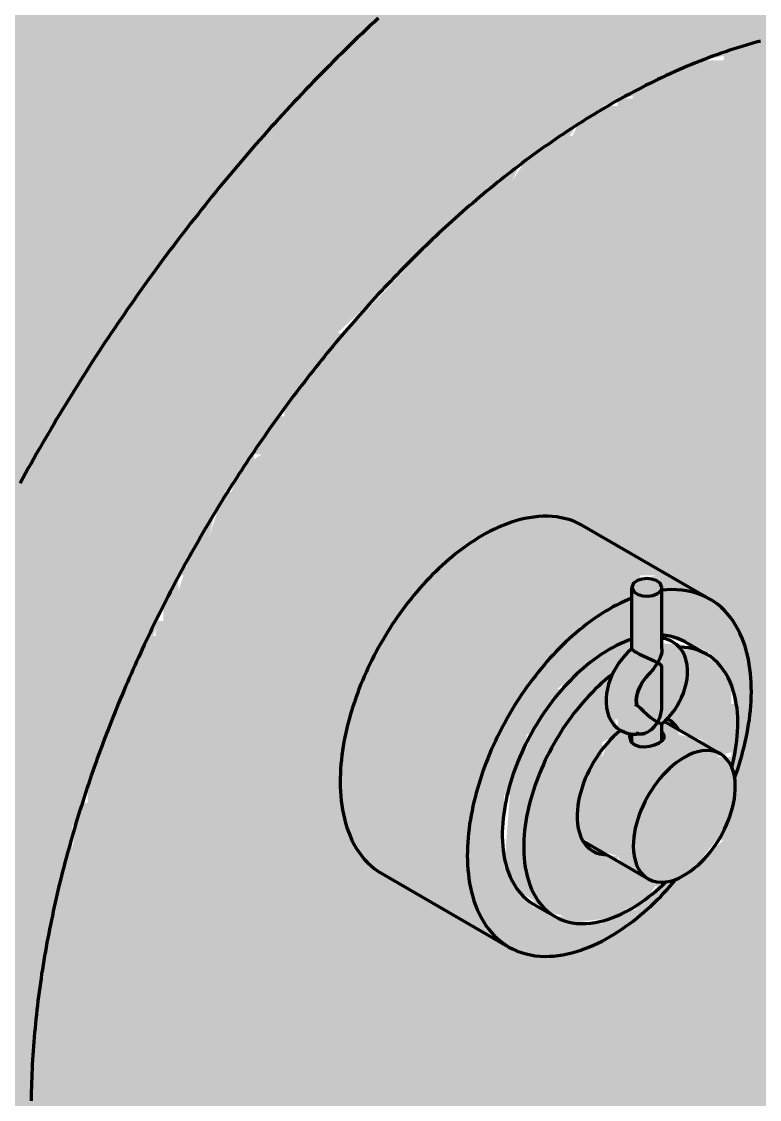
# Model space of a CAD drawing. Header units: millimetres. Extents: x 0 to 420, y 0 to 297.
# Drawn here: x 229.08 to 238.83, y 161.2 to 175.43 of the extents above; entities that cross this region are included whole.
import ezdxf

# ---------------------------------------------------------------- set-up
doc = ezdxf.new("R2010")
doc.units = ezdxf.units.MM
doc.layers.add('01-VISIBLE', color=7, linetype='CONTINUOUS', lineweight=70)
doc.layers.add('13-GRAFICA', color=30, linetype='CONTINUOUS', lineweight=18)

msp = doc.modelspace()

# ---------------------------------------------------------------- hatches: boundary and pattern name
at = {"layer": '13-GRAFICA', "true_color": 0x202020}
h = msp.add_hatch(color=7, dxfattribs=at)
h.dxf.hatch_style = 1
h.paths.add_polyline_path([(230.856, 178.118), (231.056, 178.118), (231.156, 178.318), (231.356, 178.318), (231.556, 178.618), (231.756, 178.618), (231.856, 178.818), (232.056, 178.818), (232.256, 179.118), (232.456, 179.118), (232.556, 179.318), (232.756, 179.318), (232.756, 179.418), (232.856, 179.418), (232.956, 179.618), (233.156, 179.618), (233.256, 179.818), (233.456, 179.818), (233.456, 179.918), (233.656, 179.918), (233.656, 180.018), (233.956, 180.018), (233.956, 180.118), (234.156, 180.118), (234.156, 180.218), (234.356, 180.218), (234.356, 180.318), (234.656, 180.318), (234.656, 180.418), (234.856, 180.418), (234.856, 180.518), (235.056, 180.518), (235.056, 180.618), (235.256, 180.618), (235.256, 180.718), (235.556, 180.718), (235.556, 180.818), (235.756, 180.818), (235.756, 180.918), (236.256, 180.918), (236.256, 181.018), (238.556, 181.218), (238.556, 181.118), (239.056, 181.118), (239.056, 181.018), (239.456, 181.018), (239.456, 180.918), (239.956, 180.918), (239.956, 180.818), (240.356, 180.818), (240.356, 180.718), (240.756, 180.618), (240.856, 180.418), (241.256, 180.318), (241.356, 180.118), (241.956, 179.918), (242.056, 179.718), (242.656, 179.518), (242.756, 179.318), (243.156, 179.218), (243.256, 179.018), (243.856, 178.818), (243.956, 178.618), (244.156, 178.618), (244.256, 178.468), (244.256, 171.118), (244.156, 171.118), (244.156, 171.518), (244.056, 171.518), (243.856, 172.718), (243.756, 172.718), (243.756, 173.018), (243.556, 173.118), (243.456, 173.518), (243.356, 173.518), (243.256, 173.818), (243.056, 173.918), (242.956, 174.318), (242.756, 174.318), (242.556, 174.618), (242.356, 174.618), (242.356, 174.718), (242.056, 174.818), (241.956, 175.018), (241.756, 175.018), (241.756, 175.118), (241.256, 175.118), (241.256, 175.218), (240.856, 175.218), (240.856, 175.318), (239.656, 175.318), (239.656, 175.218), (238.556, 175.118), (238.556, 175.018), (238.056, 174.918), (238.056, 174.818), (237.856, 174.818), (237.856, 174.718), (237.656, 174.718), (237.656, 174.618), (237.356, 174.618), (237.356, 174.518), (236.756, 174.318), (236.656, 174.118), (236.456, 174.118), (236.256, 173.818), (236.056, 173.818), (235.956, 173.618), (235.756, 173.618), (235.756, 173.518), (235.656, 173.518), (235.556, 173.318), (235.356, 173.318), (235.256, 173.118), (235.056, 173.118), (235.056, 173.018), (233.256, 171.318), (233.256, 171.118), (233.056, 171.018), (233.056, 170.818), (232.756, 170.618), (232.756, 170.418), (232.456, 170.218), (232.456, 170.018), (232.256, 169.918), (232.256, 169.718), (232.156, 169.718), (232.156, 169.618), (231.956, 169.518), (231.956, 169.318), (231.756, 169.218), (231.756, 169.018), (231.656, 169.018), (231.556, 168.618), (231.356, 168.518), (231.356, 168.318), (231.256, 168.318), (231.256, 168.118), (231.156, 168.118), (231.156, 167.918), (231.056, 167.918), (231.056, 167.718), (230.956, 167.718), (230.756, 167.118), (230.556, 167.018), (230.456, 166.418), (230.356, 166.418), (230.356, 166.218), (230.256, 166.218), (230.056, 165.318), (229.956, 165.318), (229.856, 164.818), (229.756, 164.818), (229.756, 164.518), (229.656, 164.518), (229.556, 163.418), (229.456, 163.418), (229.456, 162.918), (229.356, 162.918), (229.356, 162.418), (229.256, 162.418), (229.256, 176.451)])
h = msp.add_hatch(color=7, dxfattribs=at)
h.dxf.hatch_style = 1
h.paths.add_polyline_path([(223.156, 158.618), (223.056, 158.618), (222.956, 159.518), (222.856, 159.518), (222.856, 159.918), (222.756, 159.918), (222.756, 163.118), (222.856, 163.118), (222.856, 163.618), (222.956, 163.618), (222.956, 164.118), (223.056, 164.118), (223.056, 164.618), (223.156, 164.618), (223.156, 165.218), (223.256, 165.218), (223.356, 166.218), (223.456, 166.218), (223.456, 166.518), (223.556, 166.518), (223.556, 166.718), (223.656, 166.718), (223.856, 167.618), (223.956, 167.618), (223.956, 167.818), (224.056, 167.818), (224.056, 168.118), (224.156, 168.118), (224.356, 169.018), (224.456, 169.018), (224.556, 169.518), (224.656, 169.518), (224.856, 170.118), (225.056, 170.218), (225.056, 170.418), (225.156, 170.418), (225.156, 170.618), (225.256, 170.618), (225.256, 170.818), (225.356, 170.818), (225.356, 171.018), (225.456, 171.018), (225.456, 171.218), (225.556, 171.218), (225.756, 171.818), (225.956, 171.918), (225.956, 172.118), (226.056, 172.118), (226.256, 172.718), (226.456, 172.818), (226.456, 173.018), (226.556, 173.018), (226.556, 173.118), (226.756, 173.218), (226.756, 173.418), (227.056, 173.618), (227.056, 173.818), (227.156, 173.818), (227.256, 174.118), (227.556, 174.318), (227.556, 174.518), (227.856, 174.718), (227.856, 174.918), (227.956, 174.918), (228.056, 175.218), (228.356, 175.418), (228.356, 175.618), (228.456, 175.618), (229.256, 176.451), (229.256, 162.418), (229.256, 159.918), (229.256, 152.651), (228.756, 152.818), (228.656, 153.018), (228.056, 153.218), (227.956, 153.418), (227.556, 153.518), (227.456, 153.718), (227.256, 153.718), (227.256, 153.818), (226.856, 153.918), (226.756, 154.118), (226.356, 154.218), (226.256, 154.418), (226.056, 154.418), (225.956, 154.618), (225.756, 154.618), (225.556, 154.918), (225.356, 154.918), (225.156, 155.218), (224.956, 155.218), (224.856, 155.418), (224.656, 155.418), (224.556, 155.718), (224.356, 155.818), (224.356, 156.018), (224.156, 156.118), (224.056, 156.518), (223.856, 156.618), (223.756, 157.018), (223.656, 157.018), (223.556, 157.318), (223.356, 157.418), (223.356, 157.818), (223.256, 157.818)])
at = {"layer": '13-GRAFICA', "true_color": 0xa5a8ac}
h = msp.add_hatch(color=7, dxfattribs=at)
h.dxf.hatch_style = 1
h.paths.add_polyline_path([(238.556, 175.118), (239.656, 175.218), (239.656, 175.318), (240.856, 175.318), (240.856, 175.218), (241.256, 175.218), (241.256, 175.118), (241.756, 175.118), (241.756, 175.018), (241.956, 175.018), (242.056, 174.818), (242.256, 174.818), (242.356, 174.618), (242.556, 174.618), (242.756, 174.318), (242.956, 174.318), (243.056, 173.918), (243.256, 173.818), (243.256, 173.618), (243.456, 173.518), (243.556, 173.118), (243.756, 173.018), (243.856, 172.318), (243.956, 172.318), (243.956, 171.918), (244.056, 171.918), (244.056, 171.518), (244.156, 171.518), (244.156, 171.118), (244.256, 171.118), (244.256, 168.918), (244.156, 168.918), (244.056, 167.818), (243.956, 167.818), (243.956, 167.318), (243.856, 167.318), (243.856, 166.818), (243.756, 166.818), (243.656, 166.118), (243.556, 166.118), (243.556, 165.918), (243.456, 165.918), (243.456, 165.618), (243.356, 165.618), (243.256, 165.018), (243.156, 165.018), (243.156, 164.818), (243.056, 164.818), (242.956, 164.218), (242.856, 164.218), (242.656, 163.618), (242.456, 163.518), (242.456, 163.318), (242.356, 163.318), (242.356, 163.118), (242.256, 163.118), (242.256, 162.918), (242.156, 162.918), (242.156, 162.718), (242.056, 162.718), (241.856, 162.118), (241.656, 162.018), (241.656, 161.818), (241.456, 161.718), (241.456, 161.518), (241.156, 161.318), (241.156, 161.118), (240.956, 161.018), (240.956, 160.818), (240.656, 160.618), (240.656, 160.418), (240.356, 160.218), (240.356, 160.018), (240.256, 160.018), (238.556, 158.233), (238.556, 165.818), (238.556, 175.018)])
h = msp.add_hatch(color=7, dxfattribs=at)
h.dxf.hatch_style = 1
h.paths.add_polyline_path([(235.556, 173.318), (235.756, 173.618), (235.956, 173.618), (236.056, 173.818), (236.256, 173.818), (236.256, 173.918), (236.356, 173.918), (236.456, 174.118), (236.656, 174.118), (236.756, 174.318), (236.956, 174.318), (236.956, 174.418), (237.156, 174.418), (237.156, 174.518), (237.356, 174.518), (237.356, 174.618), (237.656, 174.618), (237.656, 174.718), (237.856, 174.718), (237.856, 174.818), (238.056, 174.818), (238.056, 174.918), (238.356, 174.918), (238.356, 175.018), (238.556, 175.018), (238.556, 165.818), (238.456, 166.718), (238.356, 166.718), (238.356, 166.918), (238.256, 166.918), (238.156, 167.118), (237.556, 167.318), (237.556, 168.018), (237.456, 168.018), (237.456, 168.118), (237.256, 168.118), (237.256, 168.018), (237.156, 168.018), (237.156, 167.218), (236.556, 167.018), (236.556, 166.918), (236.156, 166.618), (236.156, 166.418), (235.856, 166.218), (235.856, 166.018), (235.756, 166.018), (235.756, 165.818), (235.656, 165.818), (235.656, 165.518), (235.556, 165.518), (235.556, 165.218), (235.456, 165.218), (235.456, 173.318)])
h = msp.add_hatch(color=7, dxfattribs=at)
h.dxf.hatch_style = 1
h.paths.add_polyline_path([(231.356, 156.218), (231.156, 156.518), (230.956, 156.518), (230.856, 156.718), (230.656, 156.718), (230.656, 156.818), (230.456, 156.918), (230.456, 157.118), (230.356, 157.118), (230.356, 157.318), (230.156, 157.418), (230.056, 157.818), (229.956, 157.818), (229.856, 158.118), (229.656, 158.218), (229.656, 158.718), (229.556, 158.718), (229.556, 159.118), (229.456, 159.118), (229.456, 159.518), (229.356, 159.518), (229.356, 159.918), (229.256, 159.918), (229.256, 162.418), (229.356, 162.418), (229.356, 162.918), (229.456, 162.918), (229.456, 163.418), (229.556, 163.418), (229.656, 164.518), (229.756, 164.518), (229.856, 165.118), (229.956, 165.118), (229.956, 165.318), (230.056, 165.318), (230.256, 166.218), (230.356, 166.218), (230.356, 166.418), (230.456, 166.418), (230.556, 167.018), (230.756, 167.118), (230.756, 167.318), (230.856, 167.318), (230.856, 167.518), (230.956, 167.518), (230.956, 167.718), (231.056, 167.718), (231.056, 167.918), (231.156, 167.918), (231.356, 168.518), (231.556, 168.618), (231.756, 169.218), (231.856, 169.218), (231.956, 169.518), (232.256, 169.718), (232.256, 169.918), (232.456, 170.018), (232.456, 170.218), (232.556, 170.218), (232.556, 170.318), (232.756, 170.418), (232.756, 170.618), (233.056, 170.818), (233.056, 171.018), (233.256, 171.118), (233.256, 171.318), (233.356, 171.318), (235.056, 173.118), (235.256, 173.118), (235.356, 173.318), (235.456, 173.318), (235.456, 165.218), (235.456, 164.218), (235.456, 156.318), (235.356, 156.318), (235.356, 156.218), (235.156, 156.218), (235.156, 156.118), (234.956, 156.118), (234.956, 156.018), (233.756, 155.918), (233.756, 155.818), (232.656, 155.818), (232.656, 155.918), (232.156, 155.918), (232.156, 156.018), (231.756, 156.018), (231.756, 156.118)])
at = {"layer": '13-GRAFICA', "true_color": 0xb21820}
h = msp.add_hatch(color=7, dxfattribs=at)
h.dxf.hatch_style = 1
h.paths.add_polyline_path([(237.156, 165.918), (237.156, 166.018), (236.956, 166.018), (236.956, 166.218), (236.856, 166.218), (236.856, 166.618), (236.956, 166.618), (236.956, 166.818), (237.056, 166.818), (237.056, 167.018), (237.156, 167.018), (237.156, 168.018), (237.456, 168.118), (237.456, 168.018), (237.556, 168.018), (237.556, 167.218), (237.756, 167.218), (237.856, 166.818), (237.756, 166.818), (237.756, 166.518), (237.656, 166.518), (237.656, 166.318), (237.556, 166.318), (237.556, 165.918), (237.356, 165.918), (237.356, 165.818)])
at = {"layer": '13-GRAFICA', "true_color": 0x787a80}
h = msp.add_hatch(color=7, dxfattribs=at)
h.dxf.hatch_style = 1
h.paths.add_polyline_path([(235.556, 165.518), (235.656, 165.518), (235.656, 165.818), (235.756, 165.818), (235.856, 166.218), (236.156, 166.418), (236.156, 166.618), (236.256, 166.618), (236.556, 167.018), (237.156, 167.218), (237.156, 167.018), (237.056, 167.018), (237.056, 166.818), (236.956, 166.818), (236.956, 166.618), (236.856, 166.618), (236.956, 166.018), (236.756, 165.918), (236.756, 165.718), (236.556, 165.618), (236.556, 165.318), (236.456, 165.318), (236.456, 164.618), (236.756, 164.518), (236.756, 164.418), (236.956, 164.418), (236.956, 164.318), (237.256, 164.218), (237.256, 164.118), (237.556, 164.118), (237.556, 164.018), (237.456, 164.018), (237.256, 163.718), (237.056, 163.718), (237.056, 163.618), (236.256, 163.518), (236.256, 163.618), (235.856, 163.718), (235.856, 163.818), (235.556, 164.018), (235.556, 164.218), (235.456, 164.218)])
h = msp.add_hatch(color=7, dxfattribs=at)
h.dxf.hatch_style = 1
h.paths.add_polyline_path([(237.556, 166.318), (237.656, 166.318), (237.656, 166.518), (237.756, 166.518), (237.756, 166.818), (237.856, 166.818), (237.756, 167.218), (238.156, 167.118), (238.156, 167.018), (238.356, 166.918), (238.356, 166.718), (238.456, 166.718), (238.456, 166.418), (238.556, 166.418), (238.556, 165.818), (238.256, 165.718), (238.156, 165.918), (237.556, 166.118)])
h = msp.add_hatch(color=7, dxfattribs=at)
h.dxf.hatch_style = 1
h.paths.add_polyline_path([(236.556, 164.518), (236.556, 164.618), (236.456, 164.618), (236.456, 165.318), (236.556, 165.318), (236.556, 165.618), (236.756, 165.718), (236.856, 166.018), (237.156, 166.018), (237.156, 165.918), (237.356, 165.818), (237.356, 165.918), (237.556, 165.918), (237.556, 166.118), (237.756, 166.118), (237.756, 166.018), (238.156, 165.918), (238.256, 165.718), (238.456, 165.718), (238.456, 164.818), (238.356, 164.818), (238.356, 164.618), (238.256, 164.618), (237.856, 164.118), (237.256, 164.118), (237.256, 164.218), (237.056, 164.218), (236.956, 164.418)])
at = {"layer": '13-GRAFICA', "true_color": 0xa5a8ac}
h = msp.add_hatch(color=7, dxfattribs=at)
h.dxf.hatch_style = 1
h.paths.add_polyline_path([(238.256, 157.918), (238.056, 157.918), (238.056, 157.818), (237.956, 157.818), (237.856, 157.618), (237.656, 157.618), (237.456, 157.318), (237.256, 157.318), (237.156, 157.118), (236.956, 157.118), (236.756, 156.818), (236.256, 156.718), (236.256, 156.618), (236.056, 156.618), (236.056, 156.518), (235.856, 156.518), (235.856, 156.418), (235.656, 156.418), (235.656, 156.318), (235.456, 156.318), (235.456, 164.218), (235.556, 164.218), (235.556, 164.018), (235.656, 164.018), (235.856, 163.718), (236.056, 163.718), (236.056, 163.618), (236.256, 163.618), (236.256, 163.518), (236.756, 163.518), (236.756, 163.618), (237.256, 163.718), (237.556, 164.118), (237.856, 164.118), (237.856, 164.218), (238.356, 164.618), (238.356, 164.818), (238.456, 164.818), (238.456, 165.818), (238.556, 165.818), (238.556, 158.233)])

# ---------------------------------------------------------------- linework, layer by layer
at = {"layer": '01-VISIBLE'}
for p, q in [((236.494, 168.775), (238.173, 167.806)), ((237.142, 167.148), (237.142, 167.96)), ((237.542, 167.148), (237.542, 167.96)), ((237.847, 167.241), (238.13, 167.077)), ((237.542, 166.403), (237.542, 166.905)), ((237.542, 165.933), (237.542, 166.159)), ((237.575, 166.188), (238.313, 165.762)), ((237.142, 165.914), (237.142, 166.018)), ((236.497, 164.611), (237.361, 164.112)), ((233.841, 164.181), (235.521, 163.211)), ((235.847, 163.777), (236.13, 163.613))]:
    msp.add_line(p, q, dxfattribs=at)
for points in [[(233.795, 175.476), (233.74, 175.425), (233.685, 175.374), (233.631, 175.322), (233.576, 175.271), (233.522, 175.219), (233.468, 175.167), (233.415, 175.115), (233.361, 175.063), (233.308, 175.011), (233.254, 174.958), (233.201, 174.905), (233.149, 174.852), (233.096, 174.799), (233.043, 174.745), (232.991, 174.692), (232.939, 174.638), (232.887, 174.584), (232.835, 174.53), (232.784, 174.476), (232.732, 174.421), (232.681, 174.367), (232.63, 174.312), (232.579, 174.257), (232.529, 174.202), (232.478, 174.147), (232.428, 174.091), (232.378, 174.036), (232.328, 173.98), (232.278, 173.924), (232.229, 173.868), (232.179, 173.811), (232.13, 173.755), (232.081, 173.698), (232.032, 173.642), (231.984, 173.585), (231.935, 173.528), (231.887, 173.471), (231.839, 173.413), (231.791, 173.356), (231.743, 173.298), (231.695, 173.24), (231.648, 173.182), (231.601, 173.124), (231.554, 173.066), (231.507, 173.008), (231.46, 172.949), (231.414, 172.89), (231.368, 172.832), (231.321, 172.773), (231.275, 172.714), (231.23, 172.654), (231.184, 172.595), (231.139, 172.535), (231.093, 172.476), (231.048, 172.416), (231.004, 172.356), (230.959, 172.296), (230.914, 172.236), (230.87, 172.175), (230.826, 172.115), (230.782, 172.054), (230.738, 171.994), (230.695, 171.933), (230.651, 171.872), (230.608, 171.811), (230.565, 171.75), (230.522, 171.688), (230.479, 171.627), (230.437, 171.565), (230.394, 171.503), (230.352, 171.442), (230.31, 171.38), (230.268, 171.317), (230.227, 171.255), (230.185, 171.193), (230.144, 171.13), (230.103, 171.068), (230.062, 171.005), (230.021, 170.942), (229.981, 170.879), (229.941, 170.816), (229.9, 170.753), (229.86, 170.69), (229.821, 170.626), (229.781, 170.563), (229.742, 170.499), (229.702, 170.436), (229.663, 170.372), (229.624, 170.308), (229.586, 170.244), (229.547, 170.179), (229.509, 170.115), (229.471, 170.051), (229.433, 169.986), (229.395, 169.922), (229.357, 169.857), (229.32, 169.792), (229.283, 169.727), (229.246, 169.662), (229.209, 169.597), (229.172, 169.532), (229.136, 169.466), (229.1, 169.401), (229.064, 169.335)], [(238.845, 175.173), (238.787, 175.157), (238.729, 175.141), (238.67, 175.124), (238.613, 175.107), (238.555, 175.089), (238.497, 175.071), (238.44, 175.052), (238.382, 175.033), (238.325, 175.013), (238.268, 174.993), (238.211, 174.973), (238.155, 174.952), (238.098, 174.93), (238.042, 174.908), (237.986, 174.886), (237.93, 174.863), (237.874, 174.84), (237.818, 174.816), (237.763, 174.792), (237.708, 174.767), (237.652, 174.743), (237.598, 174.717), (237.543, 174.692), (237.488, 174.666), (237.434, 174.639), (237.38, 174.613), (237.325, 174.586), (237.272, 174.558), (237.218, 174.53), (237.164, 174.502), (237.111, 174.474), (237.058, 174.445), (237.005, 174.416), (236.952, 174.387), (236.899, 174.357), (236.847, 174.327)], [(236.847, 174.327), (236.795, 174.297), (236.743, 174.266), (236.692, 174.235), (236.64, 174.204), (236.589, 174.173), (236.538, 174.141), (236.487, 174.109), (236.437, 174.077), (236.386, 174.045), (236.336, 174.012), (236.286, 173.979), (236.236, 173.945), (236.186, 173.912), (236.136, 173.878), (236.087, 173.844), (236.037, 173.81), (235.988, 173.775), (235.939, 173.74), (235.891, 173.705), (235.842, 173.67), (235.794, 173.634), (235.746, 173.599), (235.697, 173.563), (235.65, 173.526), (235.602, 173.49), (235.554, 173.453), (235.507, 173.416), (235.46, 173.379), (235.413, 173.342), (235.366, 173.304), (235.319, 173.266), (235.273, 173.228), (235.226, 173.19), (235.18, 173.152), (235.134, 173.113), (235.088, 173.074), (235.043, 173.035), (234.997, 172.996), (234.952, 172.957), (234.907, 172.917), (234.862, 172.877), (234.817, 172.837), (234.772, 172.797), (234.728, 172.757), (234.684, 172.716), (234.639, 172.676), (234.595, 172.635), (234.552, 172.594), (234.508, 172.552), (234.464, 172.511), (234.421, 172.469), (234.378, 172.428), (234.335, 172.386), (234.292, 172.344), (234.25, 172.301), (234.207, 172.259), (234.165, 172.216), (234.123, 172.174), (234.081, 172.131), (234.039, 172.088), (233.997, 172.044), (233.956, 172.001), (233.914, 171.957), (233.873, 171.914), (233.832, 171.87), (233.791, 171.826), (233.751, 171.782), (233.71, 171.737), (233.67, 171.693), (233.629, 171.648), (233.589, 171.603), (233.55, 171.559), (233.51, 171.513), (233.47, 171.468), (233.431, 171.423), (233.392, 171.378), (233.353, 171.332), (233.314, 171.286), (233.275, 171.24), (233.236, 171.194), (233.198, 171.148), (233.16, 171.102), (233.122, 171.055), (233.084, 171.009), (233.046, 170.962), (233.008, 170.915), (232.971, 170.868), (232.933, 170.821), (232.896, 170.774), (232.859, 170.727), (232.823, 170.679), (232.786, 170.632), (232.749, 170.584), (232.713, 170.536), (232.677, 170.488), (232.641, 170.44), (232.605, 170.392), (232.569, 170.344), (232.534, 170.295), (232.498, 170.247), (232.463, 170.198), (232.428, 170.149), (232.393, 170.101), (232.359, 170.052), (232.324, 170.002), (232.29, 169.953), (232.255, 169.904), (232.221, 169.854), (232.187, 169.805), (232.154, 169.755), (232.12, 169.705), (232.087, 169.656), (232.053, 169.606), (232.02, 169.555), (231.987, 169.505), (231.955, 169.455), (231.922, 169.404), (231.89, 169.354), (231.857, 169.303), (231.825, 169.253), (231.793, 169.202), (231.761, 169.151), (231.73, 169.1), (231.698, 169.049), (231.667, 168.997), (231.636, 168.946), (231.605, 168.895), (231.574, 168.843), (231.543, 168.791), (231.513, 168.74), (231.483, 168.688), (231.453, 168.636), (231.423, 168.584), (231.393, 168.532), (231.363, 168.479), (231.334, 168.427), (231.304, 168.375), (231.275, 168.322), (231.246, 168.27), (231.217, 168.217), (231.189, 168.164), (231.16, 168.111), (231.132, 168.058), (231.104, 168.005), (231.076, 167.952), (231.048, 167.899), (231.021, 167.845), (230.993, 167.792), (230.966, 167.738), (230.939, 167.685), (230.912, 167.631), (230.885, 167.577), (230.859, 167.524), (230.832, 167.47), (230.806, 167.416), (230.78, 167.361), (230.754, 167.307), (230.729, 167.253), (230.703, 167.199), (230.678, 167.144), (230.653, 167.09), (230.628, 167.035), (230.603, 166.98), (230.578, 166.926), (230.554, 166.871), (230.53, 166.816), (230.506, 166.761), (230.482, 166.706), (230.458, 166.65), (230.434, 166.595), (230.411, 166.54), (230.388, 166.484), (230.365, 166.429), (230.342, 166.373), (230.32, 166.318), (230.297, 166.262), (230.275, 166.206), (230.253, 166.15), (230.231, 166.094), (230.21, 166.038), (230.188, 165.982), (230.167, 165.926), (230.146, 165.87), (230.125, 165.813), (230.105, 165.757), (230.084, 165.701), (230.064, 165.644), (230.044, 165.587), (230.024, 165.531), (230.005, 165.474), (229.985, 165.417), (229.966, 165.36), (229.947, 165.303), (229.928, 165.246), (229.909, 165.189), (229.891, 165.132), (229.873, 165.075), (229.855, 165.017), (229.837, 164.96), (229.819, 164.903), (229.802, 164.845), (229.785, 164.788), (229.768, 164.73), (229.751, 164.672), (229.735, 164.615), (229.719, 164.557), (229.703, 164.499), (229.687, 164.441), (229.671, 164.383), (229.656, 164.325), (229.641, 164.267), (229.626, 164.209), (229.611, 164.15), (229.597, 164.092), (229.582, 164.034), (229.568, 163.975), (229.555, 163.917), (229.541, 163.858), (229.528, 163.8), (229.515, 163.741), (229.502, 163.683), (229.49, 163.624), (229.477, 163.565), (229.465, 163.506), (229.453, 163.447), (229.442, 163.388), (229.431, 163.329), (229.419, 163.27), (229.409, 163.211), (229.398, 163.152), (229.388, 163.093), (229.378, 163.034), (229.368, 162.975), (229.359, 162.915), (229.349, 162.856), (229.341, 162.797), (229.332, 162.737), (229.323, 162.678), (229.315, 162.618), (229.308, 162.559), (229.3, 162.499), (229.293, 162.439), (229.286, 162.38), (229.279, 162.32), (229.273, 162.26), (229.267, 162.201), (229.261, 162.141), (229.255, 162.081), (229.25, 162.021), (229.245, 161.961), (229.241, 161.902), (229.236, 161.842), (229.232, 161.782), (229.229, 161.722), (229.225, 161.662), (229.222, 161.602), (229.22, 161.542), (229.217, 161.482), (229.215, 161.422), (229.214, 161.362), (229.212, 161.302), (229.211, 161.242), (229.211, 161.182)], [(236.494, 168.775), (236.44, 168.804), (236.385, 168.829), (236.328, 168.85), (236.27, 168.867), (236.211, 168.88), (236.151, 168.89), (236.09, 168.896), (236.03, 168.899), (235.969, 168.899), (235.909, 168.896), (235.848, 168.889), (235.788, 168.88), (235.729, 168.869), (235.67, 168.855), (235.611, 168.839), (235.553, 168.82), (235.496, 168.8), (235.44, 168.778), (235.384, 168.754), (235.329, 168.729), (235.274, 168.702), (235.221, 168.674), (235.168, 168.644)], [(235.168, 168.644), (235.116, 168.613), (235.065, 168.581), (235.015, 168.548), (234.965, 168.514), (234.916, 168.479), (234.868, 168.443), (234.82, 168.406), (234.774, 168.368), (234.728, 168.329), (234.682, 168.29), (234.638, 168.25), (234.594, 168.209), (234.55, 168.167), (234.508, 168.124), (234.466, 168.081), (234.424, 168.038), (234.384, 167.993), (234.344, 167.948), (234.304, 167.903), (234.266, 167.857), (234.228, 167.81), (234.191, 167.763), (234.154, 167.715), (234.118, 167.667), (234.082, 167.618), (234.048, 167.569), (234.014, 167.519), (233.98, 167.469), (233.948, 167.419), (233.916, 167.368), (233.884, 167.317), (233.853, 167.265), (233.823, 167.213), (233.794, 167.16), (233.766, 167.107), (233.738, 167.054), (233.71, 167), (233.684, 166.946), (233.658, 166.892), (233.633, 166.837), (233.609, 166.782), (233.585, 166.727), (233.562, 166.671), (233.54, 166.615), (233.519, 166.559), (233.498, 166.502), (233.479, 166.445), (233.46, 166.388), (233.442, 166.331), (233.425, 166.273), (233.409, 166.215), (233.394, 166.157), (233.379, 166.099), (233.366, 166.04), (233.354, 165.981), (233.342, 165.922), (233.332, 165.863), (233.323, 165.803), (233.315, 165.744), (233.308, 165.684), (233.302, 165.624), (233.297, 165.564), (233.294, 165.504), (233.292, 165.444), (233.292, 165.383), (233.293, 165.323), (233.296, 165.263), (233.3, 165.203), (233.306, 165.143), (233.313, 165.084), (233.322, 165.024), (233.334, 164.965), (233.347, 164.906), (233.362, 164.848), (233.38, 164.791), (233.4, 164.734), (233.422, 164.678), (233.447, 164.623), (233.474, 164.57), (233.504, 164.517), (233.537, 164.467), (233.572, 164.418), (233.61, 164.372), (233.652, 164.328), (233.695, 164.286), (233.742, 164.248), (233.79, 164.213), (233.841, 164.181)], [(237.542, 167.96), (237.517, 168.016), (237.465, 168.051), (237.405, 168.07), (237.342, 168.076), (237.279, 168.07), (237.219, 168.051), (237.167, 168.016), (237.142, 167.96)], [(237.142, 167.96), (237.17, 167.902), (237.226, 167.866), (237.29, 167.849), (237.356, 167.845), (237.422, 167.854), (237.483, 167.878)], [(237.483, 167.878), (237.498, 167.888), (237.512, 167.899), (237.524, 167.912), (237.533, 167.926), (237.54, 167.943), (237.542, 167.96)], [(237.142, 167.818), (237.091, 167.797), (237.041, 167.775), (236.992, 167.751), (236.943, 167.727), (236.895, 167.701), (236.847, 167.674)], [(238.173, 167.806), (238.116, 167.836), (238.056, 167.862), (237.994, 167.884), (237.931, 167.902), (237.867, 167.915), (237.803, 167.924), (237.738, 167.929), (237.672, 167.93), (237.607, 167.927), (237.542, 167.921)], [(236.847, 167.674), (236.795, 167.644), (236.744, 167.612), (236.694, 167.579), (236.644, 167.545), (236.595, 167.51), (236.547, 167.473), (236.5, 167.436), (236.453, 167.399), (236.407, 167.36), (236.362, 167.32), (236.317, 167.28), (236.273, 167.239), (236.23, 167.197), (236.187, 167.155), (236.145, 167.112), (236.104, 167.068), (236.063, 167.024), (236.023, 166.979), (235.984, 166.933), (235.945, 166.887), (235.907, 166.84), (235.87, 166.793), (235.833, 166.745), (235.797, 166.697), (235.762, 166.649), (235.727, 166.599), (235.693, 166.55), (235.66, 166.5), (235.627, 166.449), (235.595, 166.398), (235.564, 166.347), (235.533, 166.295), (235.503, 166.243), (235.474, 166.19), (235.445, 166.138), (235.417, 166.084), (235.39, 166.031), (235.363, 165.977), (235.337, 165.922), (235.312, 165.868), (235.288, 165.813), (235.264, 165.757), (235.242, 165.702), (235.22, 165.646), (235.198, 165.589), (235.178, 165.533), (235.158, 165.476), (235.139, 165.419), (235.121, 165.361), (235.104, 165.304), (235.088, 165.246), (235.073, 165.187), (235.059, 165.129), (235.045, 165.07), (235.033, 165.011), (235.022, 164.952), (235.011, 164.893), (235.002, 164.834), (234.994, 164.774), (234.987, 164.714), (234.981, 164.654), (234.977, 164.594), (234.974, 164.534), (234.972, 164.474), (234.971, 164.414), (234.972, 164.354), (234.975, 164.294), (234.979, 164.234), (234.985, 164.174), (234.992, 164.114), (235.002, 164.055), (235.013, 163.995), (235.026, 163.937), (235.042, 163.879), (235.059, 163.821), (235.079, 163.764), (235.101, 163.708), (235.126, 163.654), (235.153, 163.6), (235.183, 163.548), (235.216, 163.497), (235.252, 163.449), (235.29, 163.402), (235.331, 163.358), (235.375, 163.317), (235.421, 163.278), (235.47, 163.243), (235.521, 163.211)], [(238.502, 165.445), (238.522, 165.502), (238.542, 165.56), (238.561, 165.618), (238.579, 165.677), (238.596, 165.736), (238.612, 165.795), (238.627, 165.854), (238.641, 165.914), (238.654, 165.973), (238.666, 166.033), (238.677, 166.093), (238.687, 166.154), (238.696, 166.214), (238.704, 166.275), (238.71, 166.336), (238.715, 166.397), (238.719, 166.458), (238.722, 166.519), (238.723, 166.58), (238.722, 166.641), (238.72, 166.702), (238.716, 166.764), (238.711, 166.824), (238.704, 166.885), (238.695, 166.946), (238.684, 167.006), (238.671, 167.066), (238.656, 167.125), (238.639, 167.184), (238.619, 167.242), (238.597, 167.299), (238.572, 167.355), (238.545, 167.409), (238.515, 167.463), (238.482, 167.514), (238.446, 167.564), (238.407, 167.611), (238.366, 167.656), (238.322, 167.698), (238.275, 167.737), (238.225, 167.773), (238.173, 167.806)], [(237.142, 167.276), (237.091, 167.258), (237.041, 167.238), (236.991, 167.216), (236.942, 167.193), (236.894, 167.168), (236.847, 167.142)], [(237.541, 166.158), (237.588, 166.2), (237.632, 166.245), (237.672, 166.293), (237.71, 166.343), (237.744, 166.396), (237.775, 166.451), (237.802, 166.507), (237.826, 166.565), (237.846, 166.625), (237.862, 166.685), (237.874, 166.747), (237.88, 166.809), (237.881, 166.872), (237.876, 166.935), (237.863, 166.996), (237.843, 167.056), (237.814, 167.112), (237.778, 167.162), (237.733, 167.207), (237.682, 167.243)], [(237.847, 167.241), (237.8, 167.265), (237.75, 167.287), (237.7, 167.304), (237.648, 167.317), (237.595, 167.326), (237.542, 167.332)], [(237.682, 167.243), (237.66, 167.254), (237.638, 167.264), (237.614, 167.273), (237.591, 167.28), (237.566, 167.285), (237.542, 167.289)], [(236.847, 167.142), (236.795, 167.11), (236.744, 167.078), (236.694, 167.044), (236.645, 167.008), (236.597, 166.972), (236.55, 166.934), (236.504, 166.895), (236.459, 166.854), (236.414, 166.813), (236.371, 166.771), (236.328, 166.728), (236.287, 166.684), (236.246, 166.64), (236.206, 166.594), (236.167, 166.548), (236.129, 166.501), (236.092, 166.453), (236.055, 166.405), (236.02, 166.356), (235.985, 166.306), (235.952, 166.256), (235.919, 166.205), (235.887, 166.154), (235.856, 166.102), (235.826, 166.049), (235.797, 165.996), (235.769, 165.943), (235.741, 165.889), (235.715, 165.834), (235.69, 165.779), (235.665, 165.724), (235.642, 165.668), (235.62, 165.612), (235.599, 165.555), (235.578, 165.498), (235.559, 165.441), (235.542, 165.383), (235.525, 165.325), (235.509, 165.266), (235.495, 165.208), (235.482, 165.148), (235.471, 165.089), (235.46, 165.029), (235.452, 164.97), (235.445, 164.91), (235.439, 164.849), (235.435, 164.789), (235.433, 164.729), (235.433, 164.668), (235.435, 164.608), (235.439, 164.547), (235.445, 164.487), (235.453, 164.427), (235.464, 164.368), (235.478, 164.309), (235.494, 164.251), (235.514, 164.193), (235.537, 164.137), (235.563, 164.083), (235.593, 164.03), (235.626, 163.98), (235.663, 163.932), (235.704, 163.887), (235.748, 163.846), (235.796, 163.809), (235.847, 163.777)], [(237.142, 167.149), (237.095, 167.107), (237.052, 167.062), (237.011, 167.014), (236.974, 166.963), (236.94, 166.911), (236.909, 166.856), (236.881, 166.8), (236.858, 166.742), (236.837, 166.682), (236.822, 166.622), (236.81, 166.56), (236.804, 166.498), (236.803, 166.435), (236.808, 166.372), (236.821, 166.311), (236.841, 166.252), (236.87, 166.196), (236.906, 166.145), (236.951, 166.101), (237.002, 166.065)], [(237.143, 167.149), (237.142, 167.149), (237.142, 167.149), (237.142, 167.149), (237.142, 167.148), (237.142, 167.148), (237.142, 167.148)], [(237.142, 167.148), (237.149, 167.138), (237.159, 167.13), (237.169, 167.123), (237.179, 167.116), (237.19, 167.109), (237.201, 167.103)], [(237.201, 167.103), (237.247, 167.078), (237.294, 167.055), (237.342, 167.033), (237.389, 167.011), (237.437, 166.988), (237.483, 166.964)], [(237.542, 167.148), (237.54, 167.115), (237.534, 167.083), (237.524, 167.052), (237.513, 167.022), (237.499, 166.993), (237.483, 166.964)], [(238.13, 167.077), (238.074, 167.106), (238.016, 167.129), (237.956, 167.148), (237.895, 167.16), (237.833, 167.168), (237.77, 167.171)], [(237.483, 166.964), (237.467, 166.937), (237.449, 166.91), (237.43, 166.885), (237.41, 166.86), (237.389, 166.836), (237.367, 166.813)], [(237.542, 166.905), (237.538, 166.919), (237.53, 166.93), (237.519, 166.94), (237.508, 166.949), (237.496, 166.957), (237.483, 166.964)], [(238.465, 165.579), (238.48, 165.639), (238.493, 165.698), (238.505, 165.758), (238.515, 165.817), (238.524, 165.878), (238.532, 165.938), (238.537, 165.998), (238.541, 166.059), (238.544, 166.12), (238.544, 166.181), (238.542, 166.241), (238.539, 166.302), (238.533, 166.363), (238.524, 166.423), (238.513, 166.483), (238.5, 166.542), (238.483, 166.6), (238.464, 166.658), (238.441, 166.714), (238.415, 166.769), (238.385, 166.822), (238.352, 166.873), (238.315, 166.921), (238.274, 166.966), (238.229, 167.007), (238.181, 167.045), (238.13, 167.077)], [(236.888, 166.815), (236.841, 166.777), (236.794, 166.738), (236.749, 166.698), (236.704, 166.657), (236.661, 166.615), (236.618, 166.572), (236.576, 166.528), (236.535, 166.483), (236.495, 166.438), (236.456, 166.391), (236.417, 166.344), (236.38, 166.297), (236.343, 166.248), (236.308, 166.199), (236.273, 166.149), (236.239, 166.099), (236.206, 166.048), (236.174, 165.997), (236.143, 165.945), (236.112, 165.892), (236.083, 165.839), (236.055, 165.785), (236.027, 165.731), (236.001, 165.677), (235.975, 165.622), (235.951, 165.566), (235.927, 165.51), (235.905, 165.454), (235.883, 165.397), (235.863, 165.34), (235.844, 165.282), (235.826, 165.225), (235.809, 165.166), (235.793, 165.108), (235.779, 165.049), (235.766, 164.989), (235.754, 164.93), (235.744, 164.87), (235.735, 164.81), (235.728, 164.75), (235.722, 164.69), (235.718, 164.629), (235.716, 164.568), (235.716, 164.508), (235.717, 164.447), (235.721, 164.387), (235.727, 164.326), (235.736, 164.266), (235.747, 164.206), (235.76, 164.147), (235.777, 164.089), (235.796, 164.032), (235.819, 163.975), (235.845, 163.921), (235.875, 163.868), (235.908, 163.817), (235.945, 163.769), (235.986, 163.724), (236.031, 163.683), (236.079, 163.646), (236.13, 163.613)], [(237.367, 166.813), (237.324, 166.764), (237.286, 166.711), (237.255, 166.654), (237.229, 166.594), (237.211, 166.531), (237.203, 166.467), (237.212, 166.403)], [(237.212, 166.403), (237.203, 166.467), (237.211, 166.531), (237.229, 166.593), (237.254, 166.653), (237.285, 166.71), (237.323, 166.763), (237.365, 166.811)], [(237.19, 166.416), (237.194, 166.415), (237.198, 166.413), (237.202, 166.411), (237.206, 166.409), (237.209, 166.406), (237.212, 166.403)], [(237.212, 166.403), (237.21, 166.405), (237.209, 166.406), (237.208, 166.407), (237.206, 166.409), (237.204, 166.41), (237.203, 166.411)], [(237.21, 166.406), (237.256, 166.368), (237.299, 166.327), (237.342, 166.287), (237.387, 166.248), (237.434, 166.212), (237.483, 166.18)], [(237.483, 166.18), (237.501, 166.215), (237.516, 166.25), (237.527, 166.288), (237.535, 166.325), (237.54, 166.364), (237.542, 166.403)], [(237.309, 166.032), (237.346, 166.046), (237.379, 166.065), (237.41, 166.089), (237.438, 166.117), (237.462, 166.147), (237.483, 166.18)], [(237.541, 166.158), (237.531, 166.158), (237.521, 166.161), (237.511, 166.166), (237.502, 166.17), (237.493, 166.175), (237.483, 166.18)], [(237.542, 166.16), (237.542, 166.159), (237.542, 166.159), (237.542, 166.159), (237.542, 166.158), (237.541, 166.158), (237.541, 166.158)], [(237.631, 166.213), (237.628, 166.215), (237.625, 166.217), (237.622, 166.219), (237.618, 166.22), (237.615, 166.222), (237.612, 166.224)], [(237.762, 166.08), (237.745, 166.107), (237.726, 166.132), (237.705, 166.155), (237.682, 166.177), (237.658, 166.196), (237.631, 166.213)], [(236.994, 166.07), (236.947, 166.03), (236.902, 165.989), (236.859, 165.945), (236.818, 165.9), (236.778, 165.853), (236.741, 165.805), (236.705, 165.755), (236.671, 165.704), (236.639, 165.652), (236.609, 165.599), (236.58, 165.545), (236.554, 165.49), (236.529, 165.434), (236.507, 165.377), (236.487, 165.319), (236.469, 165.26), (236.454, 165.201), (236.441, 165.141), (236.431, 165.081), (236.425, 165.02), (236.421, 164.959), (236.422, 164.898), (236.427, 164.837), (236.436, 164.777), (236.451, 164.717), (236.472, 164.66), (236.5, 164.606), (236.536, 164.556), (236.579, 164.512), (236.629, 164.477)], [(237.309, 166.032), (237.257, 166.021), (237.205, 166.016), (237.152, 166.017), (237.1, 166.026), (237.05, 166.042), (237.002, 166.065)], [(237.117, 166.022), (237.116, 166.017), (237.114, 166.011), (237.113, 166.006), (237.113, 166), (237.112, 165.995), (237.112, 165.989)], [(237.112, 165.989), (237.132, 165.926), (237.182, 165.882), (237.245, 165.86), (237.312, 165.854), (237.379, 165.862), (237.443, 165.879), (237.505, 165.907)], [(237.201, 166.041), (237.217, 166.033), (237.235, 166.028), (237.254, 166.026), (237.272, 166.026), (237.291, 166.028), (237.309, 166.032)], [(237.505, 165.907), (237.52, 165.916), (237.535, 165.927), (237.549, 165.94), (237.56, 165.954), (237.569, 165.971), (237.572, 165.989)], [(237.572, 165.989), (237.571, 166), (237.568, 166.01), (237.563, 166.02), (237.557, 166.029), (237.55, 166.037), (237.542, 166.045)], [(237.837, 165.715), (237.785, 165.682), (237.735, 165.647), (237.687, 165.609), (237.641, 165.568), (237.597, 165.525), (237.555, 165.481), (237.515, 165.434), (237.477, 165.386), (237.44, 165.337), (237.406, 165.286), (237.374, 165.234), (237.343, 165.181), (237.315, 165.126), (237.288, 165.071), (237.264, 165.015), (237.242, 164.957), (237.222, 164.899), (237.205, 164.841), (237.19, 164.781), (237.179, 164.721), (237.17, 164.66), (237.165, 164.599), (237.163, 164.538), (237.166, 164.476), (237.174, 164.416), (237.188, 164.356), (237.207, 164.298), (237.234, 164.242), (237.268, 164.192), (237.311, 164.148), (237.361, 164.112)], [(237.361, 164.112), (237.415, 164.087), (237.473, 164.072), (237.533, 164.068), (237.593, 164.071), (237.652, 164.082), (237.71, 164.1), (237.765, 164.122), (237.819, 164.149), (237.871, 164.18), (237.92, 164.213), (237.968, 164.25), (238.014, 164.289), (238.058, 164.33), (238.1, 164.373), (238.14, 164.417), (238.178, 164.464), (238.215, 164.511), (238.249, 164.56), (238.282, 164.611), (238.313, 164.662), (238.342, 164.715), (238.369, 164.768), (238.395, 164.823), (238.418, 164.878), (238.438, 164.935), (238.457, 164.992), (238.473, 165.049), (238.487, 165.108), (238.498, 165.167), (238.505, 165.227), (238.51, 165.287), (238.51, 165.347), (238.507, 165.407), (238.498, 165.466), (238.485, 165.524), (238.465, 165.581), (238.438, 165.635), (238.404, 165.684), (238.362, 165.727), (238.313, 165.762)], [(238.313, 165.762), (238.256, 165.788), (238.195, 165.802), (238.133, 165.806), (238.071, 165.801), (238.009, 165.788), (237.95, 165.769), (237.892, 165.744), (237.837, 165.715)], [(236.508, 164.594), (236.511, 164.594), (236.514, 164.594), (236.517, 164.594), (236.521, 164.594), (236.524, 164.593), (236.527, 164.593)], [(236.508, 164.594), (236.511, 164.594), (236.514, 164.594), (236.517, 164.594), (236.521, 164.594), (236.524, 164.593), (236.527, 164.593)], [(236.629, 164.477), (236.657, 164.463), (236.686, 164.451), (236.716, 164.442), (236.747, 164.435), (236.778, 164.432), (236.81, 164.43)], [(235.521, 163.211), (235.575, 163.183), (235.631, 163.158), (235.688, 163.137), (235.747, 163.119), (235.806, 163.106), (235.867, 163.096), (235.928, 163.09), (235.989, 163.087), (236.05, 163.088), (236.111, 163.092), (236.172, 163.098), (236.232, 163.108), (236.292, 163.119), (236.352, 163.134), (236.411, 163.15), (236.469, 163.169), (236.526, 163.19), (236.583, 163.212), (236.639, 163.236), (236.695, 163.262), (236.75, 163.289), (236.804, 163.318), (236.857, 163.348), (236.909, 163.38), (236.961, 163.413), (237.012, 163.446), (237.062, 163.481), (237.112, 163.517), (237.16, 163.554), (237.208, 163.592), (237.256, 163.631), (237.302, 163.671), (237.348, 163.711), (237.393, 163.752), (237.438, 163.794), (237.482, 163.837), (237.525, 163.88), (237.567, 163.925), (237.609, 163.969), (237.65, 164.015), (237.69, 164.061), (237.73, 164.107)], [(236.13, 163.613), (236.184, 163.585), (236.24, 163.562), (236.298, 163.544), (236.358, 163.531), (236.418, 163.523), (236.478, 163.52), (236.539, 163.521), (236.6, 163.525), (236.66, 163.534), (236.72, 163.546), (236.779, 163.561), (236.837, 163.578), (236.894, 163.599), (236.95, 163.622), (237.006, 163.647), (237.06, 163.674), (237.113, 163.703), (237.166, 163.734), (237.217, 163.766), (237.268, 163.8), (237.317, 163.835), (237.366, 163.872), (237.414, 163.909), (237.46, 163.948), (237.506, 163.988), (237.551, 164.029), (237.595, 164.072)]]:
    msp.add_lwpolyline(points, dxfattribs=at)

doc.saveas('drawing.dxf')
